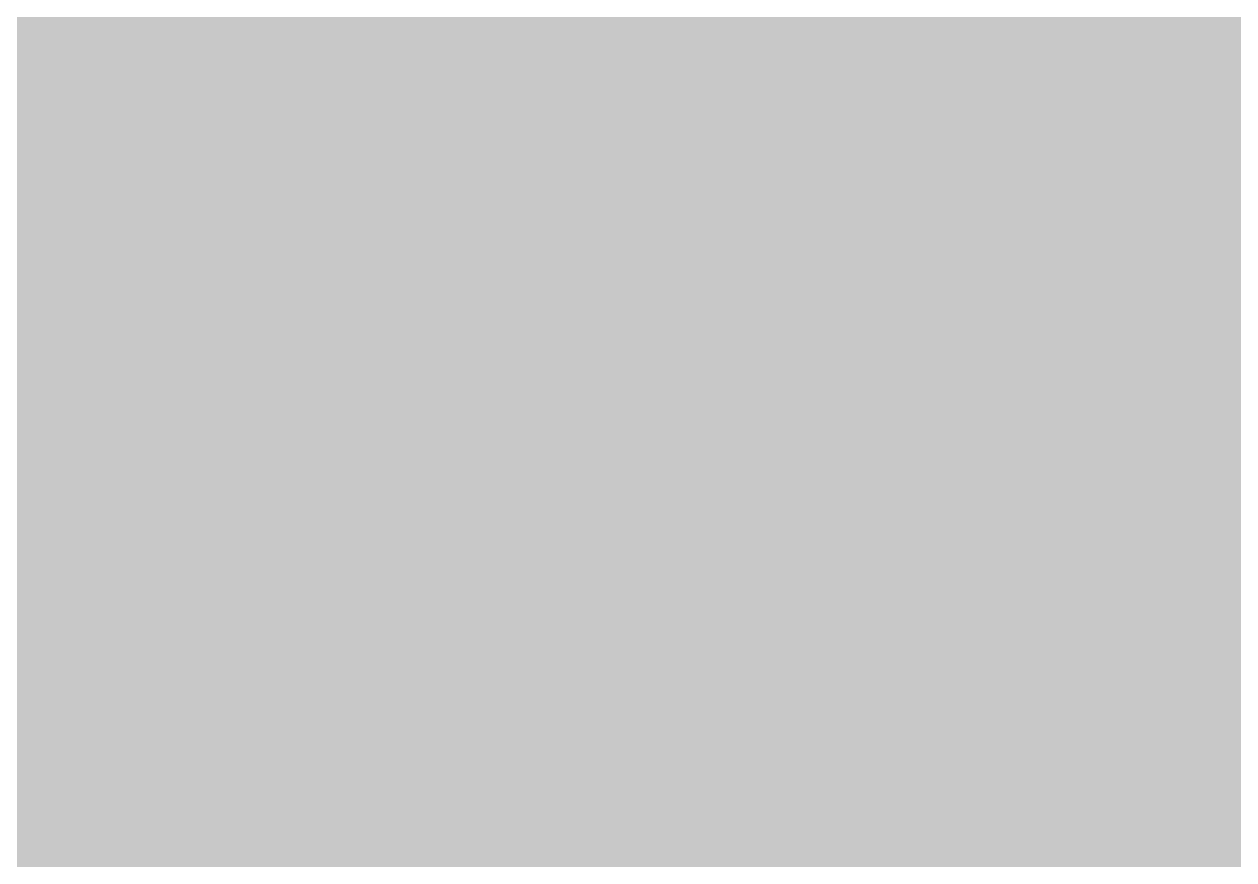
# Model space of a CAD drawing. Extents: x -0.1 to 65.1, y -1.2 to 30.1.
# Drawn here: x 28.4355 to 28.7445, y 6.6026 to 6.8162 of the extents above; entities that cross this region are included whole.
import ezdxf

# ---------------------------------------------------------------- set-up
doc = ezdxf.new("R2010")
doc.units = 0
doc.header["$MEASUREMENT"] = 0
doc.layers.get('0').update_dxf_attribs({"linetype": 'CONTINUOUS'})
doc.layers.add('2D_LINE_126', color=7, linetype='CONTINUOUS')

# ---------------------------------------------------------------- blocks, each defined once
blk = doc.blocks.new('DRAWING_63')
at = {"layer": '2D_LINE_126', "const_width": 0.0254}
for points in [[(-1.6002, -0.9144), (-1.6002, -0.90297), (-1.6002, -0.89154), (-1.6002, -0.88011), (-1.6002, -0.86868), (-1.6002, -0.85725), (-1.6002, -0.84582), (-1.6002, -0.83439), (-1.6002, -0.82296), (-1.6002, -0.81153), (-1.6002, -0.8001), (-1.6002, -0.78867), (-1.6002, -0.77724), (-1.6002, -0.76581), (-1.6002, -0.75438), (-1.6002, -0.74295), (-1.6002, -0.73152), (-1.6002, -0.72009), (-1.6002, -0.70866), (-1.6002, -0.69723), (-1.6002, -0.6858), (-1.6002, -0.67437), (-1.6002, -0.66294)], [(-1.61163, -0.9144), (-1.61163, -0.90297), (-1.61163, -0.89154), (-1.61163, -0.88011), (-1.61163, -0.86868), (-1.61163, -0.85725), (-1.61163, -0.84582), (-1.61163, -0.83439), (-1.61163, -0.82296), (-1.61163, -0.81153), (-1.61163, -0.8001), (-1.61163, -0.78867), (-1.61163, -0.77724), (-1.61163, -0.76581), (-1.61163, -0.75438), (-1.61163, -0.74295), (-1.61163, -0.73152), (-1.61163, -0.72009), (-1.61163, -0.70866), (-1.61163, -0.69723), (-1.61163, -0.6858), (-1.61163, -0.67437), (-1.61163, -0.66294)], [(-1.62306, -0.9144), (-1.62306, -0.90297), (-1.62306, -0.89154), (-1.62306, -0.88011), (-1.62306, -0.86868), (-1.62306, -0.85725), (-1.62306, -0.84582), (-1.62306, -0.83439), (-1.62306, -0.82296), (-1.62306, -0.81153), (-1.62306, -0.8001), (-1.62306, -0.78867), (-1.62306, -0.77724), (-1.62306, -0.76581), (-1.62306, -0.75438), (-1.62306, -0.74295), (-1.62306, -0.73152), (-1.62306, -0.72009), (-1.62306, -0.70866), (-1.62306, -0.69723), (-1.62306, -0.6858), (-1.62306, -0.67437), (-1.62306, -0.66294)], [(-1.63449, -0.9144), (-1.63449, -0.90297), (-1.63449, -0.89154), (-1.63449, -0.88011), (-1.63449, -0.86868), (-1.63449, -0.85725), (-1.63449, -0.84582), (-1.63449, -0.83439), (-1.63449, -0.82296), (-1.63449, -0.81153), (-1.63449, -0.8001), (-1.63449, -0.78867), (-1.63449, -0.77724), (-1.63449, -0.76581), (-1.63449, -0.75438), (-1.63449, -0.74295), (-1.63449, -0.73152), (-1.63449, -0.72009), (-1.63449, -0.70866), (-1.63449, -0.69723), (-1.63449, -0.6858), (-1.63449, -0.67437), (-1.63449, -0.66294)], [(-1.64592, -0.9144), (-1.64592, -0.90297), (-1.64592, -0.89154), (-1.64592, -0.88011), (-1.64592, -0.86868), (-1.64592, -0.85725), (-1.64592, -0.84582), (-1.64592, -0.83439), (-1.64592, -0.82296), (-1.64592, -0.81153), (-1.64592, -0.8001), (-1.64592, -0.78867), (-1.64592, -0.77724), (-1.64592, -0.76581), (-1.64592, -0.75438), (-1.64592, -0.74295), (-1.64592, -0.73152), (-1.64592, -0.72009), (-1.64592, -0.70866), (-1.64592, -0.69723), (-1.64592, -0.6858), (-1.64592, -0.67437), (-1.64592, -0.66294)], [(-1.74879, -0.9144), (-1.74879, -0.90297), (-1.74879, -0.89154), (-1.74879, -0.88011), (-1.74879, -0.86868), (-1.74879, -0.85725), (-1.74879, -0.84582), (-1.74879, -0.83439), (-1.74879, -0.82296), (-1.74879, -0.81153), (-1.74879, -0.8001), (-1.74879, -0.78867), (-1.74879, -0.77724), (-1.74879, -0.76581), (-1.74879, -0.75438), (-1.74879, -0.74295), (-1.74879, -0.73152), (-1.74879, -0.72009), (-1.74879, -0.70866), (-1.74879, -0.69723), (-1.74879, -0.6858), (-1.74879, -0.67437), (-1.74879, -0.66294)], [(-1.73736, -0.9144), (-1.73736, -0.90297), (-1.73736, -0.89154), (-1.73736, -0.88011), (-1.73736, -0.86868), (-1.73736, -0.85725), (-1.73736, -0.84582), (-1.73736, -0.83439), (-1.73736, -0.82296), (-1.73736, -0.81153), (-1.73736, -0.8001), (-1.73736, -0.78867), (-1.73736, -0.77724), (-1.73736, -0.76581), (-1.73736, -0.75438), (-1.73736, -0.74295), (-1.73736, -0.73152), (-1.73736, -0.72009), (-1.73736, -0.70866), (-1.73736, -0.69723), (-1.73736, -0.6858), (-1.73736, -0.67437), (-1.73736, -0.66294)], [(-1.72593, -0.9144), (-1.72593, -0.90297), (-1.72593, -0.89154), (-1.72593, -0.88011), (-1.72593, -0.86868), (-1.72593, -0.85725), (-1.72593, -0.84582), (-1.72593, -0.83439), (-1.72593, -0.82296), (-1.72593, -0.81153), (-1.72593, -0.8001), (-1.72593, -0.78867), (-1.72593, -0.77724), (-1.72593, -0.76581), (-1.72593, -0.75438), (-1.72593, -0.74295), (-1.72593, -0.73152), (-1.72593, -0.72009), (-1.72593, -0.70866), (-1.72593, -0.69723), (-1.72593, -0.6858), (-1.72593, -0.67437), (-1.72593, -0.66294)], [(-1.7145, -0.9144), (-1.7145, -0.90297), (-1.7145, -0.89154), (-1.7145, -0.88011), (-1.7145, -0.86868), (-1.7145, -0.85725), (-1.7145, -0.84582), (-1.7145, -0.83439), (-1.7145, -0.82296), (-1.7145, -0.81153), (-1.7145, -0.8001), (-1.7145, -0.78867), (-1.7145, -0.77724), (-1.7145, -0.76581), (-1.7145, -0.75438), (-1.7145, -0.74295), (-1.7145, -0.73152), (-1.7145, -0.72009), (-1.7145, -0.70866), (-1.7145, -0.69723), (-1.7145, -0.6858), (-1.7145, -0.67437), (-1.7145, -0.66294)], [(-1.70307, -0.9144), (-1.70307, -0.90297), (-1.70307, -0.89154), (-1.70307, -0.88011), (-1.70307, -0.86868), (-1.70307, -0.85725), (-1.70307, -0.84582), (-1.70307, -0.83439), (-1.70307, -0.82296), (-1.70307, -0.81153), (-1.70307, -0.8001), (-1.70307, -0.78867), (-1.70307, -0.77724), (-1.70307, -0.76581), (-1.70307, -0.75438), (-1.70307, -0.74295), (-1.70307, -0.73152), (-1.70307, -0.72009), (-1.70307, -0.70866), (-1.70307, -0.69723), (-1.70307, -0.6858), (-1.70307, -0.67437), (-1.70307, -0.66294)], [(-1.69164, -0.9144), (-1.69164, -0.90297), (-1.69164, -0.89154), (-1.69164, -0.88011), (-1.69164, -0.86868), (-1.69164, -0.85725), (-1.69164, -0.84582), (-1.69164, -0.83439), (-1.69164, -0.82296), (-1.69164, -0.81153), (-1.69164, -0.8001), (-1.69164, -0.78867), (-1.69164, -0.77724), (-1.69164, -0.76581), (-1.69164, -0.75438), (-1.69164, -0.74295), (-1.69164, -0.73152), (-1.69164, -0.72009), (-1.69164, -0.70866), (-1.69164, -0.69723), (-1.69164, -0.6858), (-1.69164, -0.67437), (-1.69164, -0.66294)], [(-1.68021, -0.9144), (-1.68021, -0.90297), (-1.68021, -0.89154), (-1.68021, -0.88011), (-1.68021, -0.86868), (-1.68021, -0.85725), (-1.68021, -0.84582), (-1.68021, -0.83439), (-1.68021, -0.82296), (-1.68021, -0.81153), (-1.68021, -0.8001), (-1.68021, -0.78867), (-1.68021, -0.77724), (-1.68021, -0.76581), (-1.68021, -0.75438), (-1.68021, -0.74295), (-1.68021, -0.73152), (-1.68021, -0.72009), (-1.68021, -0.70866), (-1.68021, -0.69723), (-1.68021, -0.6858), (-1.68021, -0.67437), (-1.68021, -0.66294)], [(-1.66878, -0.9144), (-1.66878, -0.90297), (-1.66878, -0.89154), (-1.66878, -0.88011), (-1.66878, -0.86868), (-1.66878, -0.85725), (-1.66878, -0.84582), (-1.66878, -0.83439), (-1.66878, -0.82296), (-1.66878, -0.81153), (-1.66878, -0.8001), (-1.66878, -0.78867), (-1.66878, -0.77724), (-1.66878, -0.76581), (-1.66878, -0.75438), (-1.66878, -0.74295), (-1.66878, -0.73152), (-1.66878, -0.72009), (-1.66878, -0.70866), (-1.66878, -0.69723), (-1.66878, -0.6858), (-1.66878, -0.67437), (-1.66878, -0.66294)], [(-1.65735, -0.9144), (-1.65735, -0.90297), (-1.65735, -0.89154), (-1.65735, -0.88011), (-1.65735, -0.86868), (-1.65735, -0.85725), (-1.65735, -0.84582), (-1.65735, -0.83439), (-1.65735, -0.82296), (-1.65735, -0.81153), (-1.65735, -0.8001), (-1.65735, -0.78867), (-1.65735, -0.77724), (-1.65735, -0.76581), (-1.65735, -0.75438), (-1.65735, -0.74295), (-1.65735, -0.73152), (-1.65735, -0.72009), (-1.65735, -0.70866), (-1.65735, -0.69723), (-1.65735, -0.6858), (-1.65735, -0.67437), (-1.65735, -0.66294)], [(-1.84023, -0.9144), (-1.84023, -0.90297), (-1.84023, -0.89154), (-1.84023, -0.88011), (-1.84023, -0.86868), (-1.84023, -0.85725), (-1.84023, -0.84582), (-1.84023, -0.83439), (-1.84023, -0.82296), (-1.84023, -0.81153), (-1.84023, -0.8001), (-1.84023, -0.78867), (-1.84023, -0.77724), (-1.84023, -0.76581), (-1.84023, -0.75438), (-1.84023, -0.74295), (-1.84023, -0.73152), (-1.84023, -0.72009), (-1.84023, -0.70866), (-1.84023, -0.69723), (-1.84023, -0.6858), (-1.84023, -0.67437), (-1.84023, -0.66294)], [(-1.8288, -0.9144), (-1.8288, -0.90297), (-1.8288, -0.89154), (-1.8288, -0.88011), (-1.8288, -0.86868), (-1.8288, -0.85725), (-1.8288, -0.84582), (-1.8288, -0.83439), (-1.8288, -0.82296), (-1.8288, -0.81153), (-1.8288, -0.8001), (-1.8288, -0.78867), (-1.8288, -0.77724), (-1.8288, -0.76581), (-1.8288, -0.75438), (-1.8288, -0.74295), (-1.8288, -0.73152), (-1.8288, -0.72009), (-1.8288, -0.70866), (-1.8288, -0.69723), (-1.8288, -0.6858), (-1.8288, -0.67437), (-1.8288, -0.66294)], [(-1.81737, -0.9144), (-1.81737, -0.90297), (-1.81737, -0.89154), (-1.81737, -0.88011), (-1.81737, -0.86868), (-1.81737, -0.85725), (-1.81737, -0.84582), (-1.81737, -0.83439), (-1.81737, -0.82296), (-1.81737, -0.81153), (-1.81737, -0.8001), (-1.81737, -0.78867), (-1.81737, -0.77724), (-1.81737, -0.76581), (-1.81737, -0.75438), (-1.81737, -0.74295), (-1.81737, -0.73152), (-1.81737, -0.72009), (-1.81737, -0.70866), (-1.81737, -0.69723), (-1.81737, -0.6858), (-1.81737, -0.67437), (-1.81737, -0.66294)], [(-1.80594, -0.9144), (-1.80594, -0.90297), (-1.80594, -0.89154), (-1.80594, -0.88011), (-1.80594, -0.86868), (-1.80594, -0.85725), (-1.80594, -0.84582), (-1.80594, -0.83439), (-1.80594, -0.82296), (-1.80594, -0.81153), (-1.80594, -0.8001), (-1.80594, -0.78867), (-1.80594, -0.77724), (-1.80594, -0.76581), (-1.80594, -0.75438), (-1.80594, -0.74295), (-1.80594, -0.73152), (-1.80594, -0.72009), (-1.80594, -0.70866), (-1.80594, -0.69723), (-1.80594, -0.6858), (-1.80594, -0.67437), (-1.80594, -0.66294)], [(-1.79451, -0.9144), (-1.79451, -0.90297), (-1.79451, -0.89154), (-1.79451, -0.88011), (-1.79451, -0.86868), (-1.79451, -0.85725), (-1.79451, -0.84582), (-1.79451, -0.83439), (-1.79451, -0.82296), (-1.79451, -0.81153), (-1.79451, -0.8001), (-1.79451, -0.78867), (-1.79451, -0.77724), (-1.79451, -0.76581), (-1.79451, -0.75438), (-1.79451, -0.74295), (-1.79451, -0.73152), (-1.79451, -0.72009), (-1.79451, -0.70866), (-1.79451, -0.69723), (-1.79451, -0.6858), (-1.79451, -0.67437), (-1.79451, -0.66294)], [(-1.78308, -0.9144), (-1.78308, -0.90297), (-1.78308, -0.89154), (-1.78308, -0.88011), (-1.78308, -0.86868), (-1.78308, -0.85725), (-1.78308, -0.84582), (-1.78308, -0.83439), (-1.78308, -0.82296), (-1.78308, -0.81153), (-1.78308, -0.8001), (-1.78308, -0.78867), (-1.78308, -0.77724), (-1.78308, -0.76581), (-1.78308, -0.75438), (-1.78308, -0.74295), (-1.78308, -0.73152), (-1.78308, -0.72009), (-1.78308, -0.70866), (-1.78308, -0.69723), (-1.78308, -0.6858), (-1.78308, -0.67437), (-1.78308, -0.66294)], [(-1.77165, -0.9144), (-1.77165, -0.90297), (-1.77165, -0.89154), (-1.77165, -0.88011), (-1.77165, -0.86868), (-1.77165, -0.85725), (-1.77165, -0.84582), (-1.77165, -0.83439), (-1.77165, -0.82296), (-1.77165, -0.81153), (-1.77165, -0.8001), (-1.77165, -0.78867), (-1.77165, -0.77724), (-1.77165, -0.76581), (-1.77165, -0.75438), (-1.77165, -0.74295), (-1.77165, -0.73152), (-1.77165, -0.72009), (-1.77165, -0.70866), (-1.77165, -0.69723), (-1.77165, -0.6858), (-1.77165, -0.67437), (-1.77165, -0.66294)], [(-1.88595, -0.9144), (-1.88595, -0.90297), (-1.88595, -0.89154), (-1.88595, -0.88011), (-1.88595, -0.86868), (-1.88595, -0.85725), (-1.88595, -0.84582), (-1.88595, -0.83439), (-1.88595, -0.82296), (-1.88595, -0.81153), (-1.88595, -0.8001), (-1.88595, -0.78867), (-1.88595, -0.77724), (-1.88595, -0.76581), (-1.88595, -0.75438), (-1.88595, -0.74295), (-1.88595, -0.73152), (-1.88595, -0.72009), (-1.88595, -0.70866), (-1.88595, -0.69723), (-1.88595, -0.6858), (-1.88595, -0.67437), (-1.88595, -0.66294)], [(-1.87452, -0.9144), (-1.87452, -0.90297), (-1.87452, -0.89154), (-1.87452, -0.88011), (-1.87452, -0.86868), (-1.87452, -0.85725), (-1.87452, -0.84582), (-1.87452, -0.83439), (-1.87452, -0.82296), (-1.87452, -0.81153), (-1.87452, -0.8001), (-1.87452, -0.78867), (-1.87452, -0.77724), (-1.87452, -0.76581), (-1.87452, -0.75438), (-1.87452, -0.74295), (-1.87452, -0.73152), (-1.87452, -0.72009), (-1.87452, -0.70866), (-1.87452, -0.69723), (-1.87452, -0.6858), (-1.87452, -0.67437), (-1.87452, -0.66294)], [(-1.86309, -0.9144), (-1.86309, -0.90297), (-1.86309, -0.89154), (-1.86309, -0.88011), (-1.86309, -0.86868), (-1.86309, -0.85725), (-1.86309, -0.84582), (-1.86309, -0.83439), (-1.86309, -0.82296), (-1.86309, -0.81153), (-1.86309, -0.8001), (-1.86309, -0.78867), (-1.86309, -0.77724), (-1.86309, -0.76581), (-1.86309, -0.75438), (-1.86309, -0.74295), (-1.86309, -0.73152), (-1.86309, -0.72009), (-1.86309, -0.70866), (-1.86309, -0.69723), (-1.86309, -0.6858), (-1.86309, -0.67437), (-1.86309, -0.66294)], [(-1.92024, -0.9144), (-1.92024, -0.90297), (-1.92024, -0.89154), (-1.92024, -0.88011), (-1.92024, -0.86868), (-1.92024, -0.85725), (-1.92024, -0.84582), (-1.92024, -0.83439), (-1.92024, -0.82296), (-1.92024, -0.81153), (-1.92024, -0.8001), (-1.92024, -0.78867), (-1.92024, -0.77724), (-1.92024, -0.76581), (-1.92024, -0.75438), (-1.92024, -0.74295), (-1.92024, -0.73152), (-1.92024, -0.72009), (-1.92024, -0.70866), (-1.92024, -0.69723), (-1.92024, -0.6858), (-1.92024, -0.67437), (-1.92024, -0.66294)], [(-1.90881, -0.9144), (-1.90881, -0.90297), (-1.90881, -0.89154), (-1.90881, -0.88011), (-1.90881, -0.86868), (-1.90881, -0.85725), (-1.90881, -0.84582), (-1.90881, -0.83439), (-1.90881, -0.82296), (-1.90881, -0.81153), (-1.90881, -0.8001), (-1.90881, -0.78867), (-1.90881, -0.77724), (-1.90881, -0.76581), (-1.90881, -0.75438), (-1.90881, -0.74295), (-1.90881, -0.73152), (-1.90881, -0.72009), (-1.90881, -0.70866), (-1.90881, -0.69723), (-1.90881, -0.6858), (-1.90881, -0.67437), (-1.90881, -0.66294)], [(-1.89738, -0.66294), (-1.89738, -0.67437), (-1.90881, -0.67437), (-1.92024, -0.67437), (-1.93167, -0.67437)], [(-1.93167, -0.6858), (-1.92024, -0.6858), (-1.90881, -0.6858), (-1.89738, -0.6858), (-1.89738, -0.67437), (-1.88595, -0.67437), (-1.87452, -0.67437), (-1.86309, -0.67437), (-1.85166, -0.67437), (-1.85166, -0.66294)], [(-1.93167, -0.69723), (-1.92024, -0.69723), (-1.90881, -0.69723), (-1.89738, -0.69723), (-1.89738, -0.6858), (-1.88595, -0.6858), (-1.87452, -0.6858), (-1.86309, -0.6858), (-1.85166, -0.6858), (-1.85166, -0.67437), (-1.84023, -0.67437), (-1.8288, -0.67437), (-1.81737, -0.67437), (-1.80594, -0.67437), (-1.79451, -0.67437), (-1.78308, -0.67437), (-1.77165, -0.67437), (-1.76022, -0.67437), (-1.76022, -0.66294)], [(-1.93167, -0.70866), (-1.92024, -0.70866), (-1.90881, -0.70866), (-1.89738, -0.70866), (-1.89738, -0.69723), (-1.88595, -0.69723), (-1.87452, -0.69723), (-1.86309, -0.69723), (-1.85166, -0.69723), (-1.85166, -0.6858), (-1.84023, -0.6858), (-1.8288, -0.6858), (-1.81737, -0.6858), (-1.80594, -0.6858), (-1.79451, -0.6858), (-1.78308, -0.6858), (-1.77165, -0.6858), (-1.76022, -0.6858), (-1.76022, -0.67437), (-1.74879, -0.67437), (-1.73736, -0.67437), (-1.72593, -0.67437), (-1.7145, -0.67437), (-1.70307, -0.67437), (-1.69164, -0.67437), (-1.68021, -0.67437), (-1.66878, -0.67437), (-1.65735, -0.67437), (-1.64592, -0.67437), (-1.63449, -0.67437), (-1.62306, -0.67437), (-1.61163, -0.67437), (-1.6002, -0.67437), (-1.58877, -0.67437)], [(-1.58877, -0.6858), (-1.6002, -0.6858), (-1.61163, -0.6858), (-1.62306, -0.6858), (-1.63449, -0.6858), (-1.64592, -0.6858), (-1.65735, -0.6858), (-1.66878, -0.6858), (-1.68021, -0.6858), (-1.69164, -0.6858), (-1.70307, -0.6858), (-1.7145, -0.6858), (-1.72593, -0.6858), (-1.73736, -0.6858), (-1.74879, -0.6858), (-1.76022, -0.6858), (-1.76022, -0.69723), (-1.77165, -0.69723), (-1.78308, -0.69723), (-1.79451, -0.69723), (-1.80594, -0.69723), (-1.81737, -0.69723), (-1.8288, -0.69723), (-1.84023, -0.69723), (-1.85166, -0.69723), (-1.85166, -0.70866), (-1.86309, -0.70866), (-1.87452, -0.70866), (-1.88595, -0.70866), (-1.89738, -0.70866), (-1.89738, -0.72009), (-1.90881, -0.72009), (-1.92024, -0.72009), (-1.93167, -0.72009)], [(-1.93167, -0.73152), (-1.92024, -0.73152), (-1.90881, -0.73152), (-1.89738, -0.73152), (-1.89738, -0.72009), (-1.88595, -0.72009), (-1.87452, -0.72009), (-1.86309, -0.72009), (-1.85166, -0.72009), (-1.85166, -0.70866), (-1.84023, -0.70866), (-1.8288, -0.70866), (-1.81737, -0.70866), (-1.80594, -0.70866), (-1.79451, -0.70866), (-1.78308, -0.70866), (-1.77165, -0.70866), (-1.76022, -0.70866), (-1.76022, -0.69723), (-1.74879, -0.69723), (-1.73736, -0.69723), (-1.72593, -0.69723), (-1.7145, -0.69723), (-1.70307, -0.69723), (-1.69164, -0.69723), (-1.68021, -0.69723), (-1.66878, -0.69723), (-1.65735, -0.69723), (-1.64592, -0.69723), (-1.63449, -0.69723), (-1.62306, -0.69723), (-1.61163, -0.69723), (-1.6002, -0.69723), (-1.58877, -0.69723)], [(-1.93167, -0.74295), (-1.92024, -0.74295), (-1.90881, -0.74295), (-1.89738, -0.74295), (-1.89738, -0.73152), (-1.88595, -0.73152), (-1.87452, -0.73152), (-1.86309, -0.73152), (-1.85166, -0.73152), (-1.85166, -0.72009), (-1.84023, -0.72009), (-1.8288, -0.72009), (-1.81737, -0.72009), (-1.80594, -0.72009), (-1.79451, -0.72009), (-1.78308, -0.72009), (-1.77165, -0.72009), (-1.76022, -0.72009), (-1.76022, -0.70866), (-1.74879, -0.70866), (-1.73736, -0.70866), (-1.72593, -0.70866), (-1.7145, -0.70866), (-1.70307, -0.70866), (-1.69164, -0.70866), (-1.68021, -0.70866), (-1.66878, -0.70866), (-1.65735, -0.70866), (-1.64592, -0.70866), (-1.63449, -0.70866), (-1.62306, -0.70866), (-1.61163, -0.70866), (-1.6002, -0.70866), (-1.58877, -0.70866)], [(-1.93167, -0.75438), (-1.92024, -0.75438), (-1.90881, -0.75438), (-1.89738, -0.75438), (-1.89738, -0.74295), (-1.88595, -0.74295), (-1.87452, -0.74295), (-1.86309, -0.74295), (-1.85166, -0.74295), (-1.85166, -0.73152), (-1.84023, -0.73152), (-1.8288, -0.73152), (-1.81737, -0.73152), (-1.80594, -0.73152), (-1.79451, -0.73152), (-1.78308, -0.73152), (-1.77165, -0.73152), (-1.76022, -0.73152), (-1.76022, -0.72009), (-1.74879, -0.72009), (-1.73736, -0.72009), (-1.72593, -0.72009), (-1.7145, -0.72009), (-1.70307, -0.72009), (-1.69164, -0.72009), (-1.68021, -0.72009), (-1.66878, -0.72009), (-1.65735, -0.72009), (-1.64592, -0.72009), (-1.63449, -0.72009), (-1.62306, -0.72009), (-1.61163, -0.72009), (-1.6002, -0.72009), (-1.58877, -0.72009)], [(-1.93167, -0.76581), (-1.92024, -0.76581), (-1.90881, -0.76581), (-1.89738, -0.76581), (-1.89738, -0.75438), (-1.88595, -0.75438), (-1.87452, -0.75438), (-1.86309, -0.75438), (-1.85166, -0.75438), (-1.85166, -0.74295), (-1.84023, -0.74295), (-1.8288, -0.74295), (-1.81737, -0.74295), (-1.80594, -0.74295), (-1.79451, -0.74295), (-1.78308, -0.74295), (-1.77165, -0.74295), (-1.76022, -0.74295), (-1.76022, -0.73152), (-1.74879, -0.73152), (-1.73736, -0.73152), (-1.72593, -0.73152), (-1.7145, -0.73152), (-1.70307, -0.73152), (-1.69164, -0.73152), (-1.68021, -0.73152), (-1.66878, -0.73152), (-1.65735, -0.73152), (-1.64592, -0.73152), (-1.63449, -0.73152), (-1.62306, -0.73152), (-1.61163, -0.73152), (-1.6002, -0.73152), (-1.58877, -0.73152)], [(-1.93167, -0.77724), (-1.92024, -0.77724), (-1.90881, -0.77724), (-1.89738, -0.77724), (-1.89738, -0.76581), (-1.88595, -0.76581), (-1.87452, -0.76581), (-1.86309, -0.76581), (-1.85166, -0.76581), (-1.85166, -0.75438), (-1.84023, -0.75438), (-1.8288, -0.75438), (-1.81737, -0.75438), (-1.80594, -0.75438), (-1.79451, -0.75438), (-1.78308, -0.75438), (-1.77165, -0.75438), (-1.76022, -0.75438), (-1.76022, -0.74295), (-1.74879, -0.74295), (-1.73736, -0.74295), (-1.72593, -0.74295), (-1.7145, -0.74295), (-1.70307, -0.74295), (-1.69164, -0.74295), (-1.68021, -0.74295), (-1.66878, -0.74295), (-1.65735, -0.74295), (-1.64592, -0.74295), (-1.63449, -0.74295), (-1.62306, -0.74295), (-1.61163, -0.74295), (-1.6002, -0.74295), (-1.58877, -0.74295)], [(-1.93167, -0.78867), (-1.92024, -0.78867), (-1.90881, -0.78867), (-1.89738, -0.78867), (-1.89738, -0.77724), (-1.88595, -0.77724), (-1.87452, -0.77724), (-1.86309, -0.77724), (-1.85166, -0.77724), (-1.85166, -0.76581), (-1.84023, -0.76581), (-1.8288, -0.76581), (-1.81737, -0.76581), (-1.80594, -0.76581), (-1.79451, -0.76581), (-1.78308, -0.76581), (-1.77165, -0.76581), (-1.76022, -0.76581), (-1.76022, -0.75438), (-1.74879, -0.75438), (-1.73736, -0.75438), (-1.72593, -0.75438), (-1.7145, -0.75438), (-1.70307, -0.75438), (-1.69164, -0.75438), (-1.68021, -0.75438), (-1.66878, -0.75438), (-1.65735, -0.75438), (-1.64592, -0.75438), (-1.63449, -0.75438), (-1.62306, -0.75438), (-1.61163, -0.75438), (-1.6002, -0.75438), (-1.58877, -0.75438)], [(-1.93167, -0.8001), (-1.92024, -0.8001), (-1.90881, -0.8001), (-1.89738, -0.8001), (-1.89738, -0.78867), (-1.88595, -0.78867), (-1.87452, -0.78867), (-1.86309, -0.78867), (-1.85166, -0.78867), (-1.85166, -0.77724), (-1.84023, -0.77724), (-1.8288, -0.77724), (-1.81737, -0.77724), (-1.80594, -0.77724), (-1.79451, -0.77724), (-1.78308, -0.77724), (-1.77165, -0.77724), (-1.76022, -0.77724), (-1.76022, -0.76581), (-1.74879, -0.76581), (-1.73736, -0.76581), (-1.72593, -0.76581), (-1.7145, -0.76581), (-1.70307, -0.76581), (-1.69164, -0.76581), (-1.68021, -0.76581), (-1.66878, -0.76581), (-1.65735, -0.76581), (-1.64592, -0.76581), (-1.63449, -0.76581), (-1.62306, -0.76581), (-1.61163, -0.76581), (-1.6002, -0.76581), (-1.58877, -0.76581)], [(-1.93167, -0.81153), (-1.92024, -0.81153), (-1.90881, -0.81153), (-1.89738, -0.81153), (-1.89738, -0.8001), (-1.88595, -0.8001), (-1.87452, -0.8001), (-1.86309, -0.8001), (-1.85166, -0.8001), (-1.85166, -0.78867), (-1.84023, -0.78867), (-1.8288, -0.78867), (-1.81737, -0.78867), (-1.80594, -0.78867), (-1.79451, -0.78867), (-1.78308, -0.78867), (-1.77165, -0.78867), (-1.76022, -0.78867), (-1.76022, -0.77724), (-1.74879, -0.77724), (-1.73736, -0.77724), (-1.72593, -0.77724), (-1.7145, -0.77724), (-1.70307, -0.77724), (-1.69164, -0.77724), (-1.68021, -0.77724), (-1.66878, -0.77724), (-1.65735, -0.77724), (-1.64592, -0.77724), (-1.63449, -0.77724), (-1.62306, -0.77724), (-1.61163, -0.77724), (-1.6002, -0.77724), (-1.58877, -0.77724)], [(-1.93167, -0.82296), (-1.92024, -0.82296), (-1.90881, -0.82296), (-1.89738, -0.82296), (-1.89738, -0.81153), (-1.88595, -0.81153), (-1.87452, -0.81153), (-1.86309, -0.81153), (-1.85166, -0.81153), (-1.85166, -0.8001), (-1.84023, -0.8001), (-1.8288, -0.8001), (-1.81737, -0.8001), (-1.80594, -0.8001), (-1.79451, -0.8001), (-1.78308, -0.8001), (-1.77165, -0.8001), (-1.76022, -0.8001), (-1.76022, -0.78867), (-1.74879, -0.78867), (-1.73736, -0.78867), (-1.72593, -0.78867), (-1.7145, -0.78867), (-1.70307, -0.78867), (-1.69164, -0.78867), (-1.68021, -0.78867), (-1.66878, -0.78867), (-1.65735, -0.78867), (-1.64592, -0.78867), (-1.63449, -0.78867), (-1.62306, -0.78867), (-1.61163, -0.78867), (-1.6002, -0.78867), (-1.58877, -0.78867)], [(-1.93167, -0.83439), (-1.92024, -0.83439), (-1.90881, -0.83439), (-1.89738, -0.83439), (-1.89738, -0.82296), (-1.88595, -0.82296), (-1.87452, -0.82296), (-1.86309, -0.82296), (-1.85166, -0.82296), (-1.85166, -0.81153), (-1.84023, -0.81153), (-1.8288, -0.81153), (-1.81737, -0.81153), (-1.80594, -0.81153), (-1.79451, -0.81153), (-1.78308, -0.81153), (-1.77165, -0.81153), (-1.76022, -0.81153), (-1.76022, -0.8001), (-1.74879, -0.8001), (-1.73736, -0.8001), (-1.72593, -0.8001), (-1.7145, -0.8001), (-1.70307, -0.8001), (-1.69164, -0.8001), (-1.68021, -0.8001), (-1.66878, -0.8001), (-1.65735, -0.8001), (-1.64592, -0.8001), (-1.63449, -0.8001), (-1.62306, -0.8001), (-1.61163, -0.8001), (-1.6002, -0.8001), (-1.58877, -0.8001)], [(-1.93167, -0.84582), (-1.92024, -0.84582), (-1.90881, -0.84582), (-1.89738, -0.84582), (-1.89738, -0.83439), (-1.88595, -0.83439), (-1.87452, -0.83439), (-1.86309, -0.83439), (-1.85166, -0.83439), (-1.85166, -0.82296), (-1.84023, -0.82296), (-1.8288, -0.82296), (-1.81737, -0.82296), (-1.80594, -0.82296), (-1.79451, -0.82296), (-1.78308, -0.82296), (-1.77165, -0.82296), (-1.76022, -0.82296), (-1.76022, -0.81153), (-1.74879, -0.81153), (-1.73736, -0.81153), (-1.72593, -0.81153), (-1.7145, -0.81153), (-1.70307, -0.81153), (-1.69164, -0.81153), (-1.68021, -0.81153), (-1.66878, -0.81153), (-1.65735, -0.81153), (-1.64592, -0.81153), (-1.63449, -0.81153), (-1.62306, -0.81153), (-1.61163, -0.81153), (-1.6002, -0.81153), (-1.58877, -0.81153)], [(-1.93167, -0.85725), (-1.92024, -0.85725), (-1.90881, -0.85725), (-1.89738, -0.85725), (-1.89738, -0.84582), (-1.88595, -0.84582), (-1.87452, -0.84582), (-1.86309, -0.84582), (-1.85166, -0.84582), (-1.85166, -0.83439), (-1.84023, -0.83439), (-1.8288, -0.83439), (-1.81737, -0.83439), (-1.80594, -0.83439), (-1.79451, -0.83439), (-1.78308, -0.83439), (-1.77165, -0.83439), (-1.76022, -0.83439), (-1.76022, -0.82296), (-1.74879, -0.82296), (-1.73736, -0.82296), (-1.72593, -0.82296), (-1.7145, -0.82296), (-1.70307, -0.82296), (-1.69164, -0.82296), (-1.68021, -0.82296), (-1.66878, -0.82296), (-1.65735, -0.82296), (-1.64592, -0.82296), (-1.63449, -0.82296), (-1.62306, -0.82296), (-1.61163, -0.82296), (-1.6002, -0.82296), (-1.58877, -0.82296)], [(-1.93167, -0.86868), (-1.92024, -0.86868), (-1.90881, -0.86868), (-1.89738, -0.86868), (-1.89738, -0.85725), (-1.88595, -0.85725), (-1.87452, -0.85725), (-1.86309, -0.85725), (-1.85166, -0.85725), (-1.85166, -0.84582), (-1.84023, -0.84582), (-1.8288, -0.84582), (-1.81737, -0.84582), (-1.80594, -0.84582), (-1.79451, -0.84582), (-1.78308, -0.84582), (-1.77165, -0.84582), (-1.76022, -0.84582), (-1.76022, -0.83439), (-1.74879, -0.83439), (-1.73736, -0.83439), (-1.72593, -0.83439), (-1.7145, -0.83439), (-1.70307, -0.83439), (-1.69164, -0.83439), (-1.68021, -0.83439), (-1.66878, -0.83439), (-1.65735, -0.83439), (-1.64592, -0.83439), (-1.63449, -0.83439), (-1.62306, -0.83439), (-1.61163, -0.83439), (-1.6002, -0.83439), (-1.58877, -0.83439)], [(-1.93167, -0.88011), (-1.92024, -0.88011), (-1.90881, -0.88011), (-1.89738, -0.88011), (-1.89738, -0.86868), (-1.88595, -0.86868), (-1.87452, -0.86868), (-1.86309, -0.86868), (-1.85166, -0.86868), (-1.85166, -0.85725), (-1.84023, -0.85725), (-1.8288, -0.85725), (-1.81737, -0.85725), (-1.80594, -0.85725), (-1.79451, -0.85725), (-1.78308, -0.85725), (-1.77165, -0.85725), (-1.76022, -0.85725), (-1.76022, -0.84582), (-1.74879, -0.84582), (-1.73736, -0.84582), (-1.72593, -0.84582), (-1.7145, -0.84582), (-1.70307, -0.84582), (-1.69164, -0.84582), (-1.68021, -0.84582), (-1.66878, -0.84582), (-1.65735, -0.84582), (-1.64592, -0.84582), (-1.63449, -0.84582), (-1.62306, -0.84582), (-1.61163, -0.84582), (-1.6002, -0.84582), (-1.58877, -0.84582)], [(-1.93167, -0.89154), (-1.92024, -0.89154), (-1.90881, -0.89154), (-1.89738, -0.89154), (-1.89738, -0.88011), (-1.88595, -0.88011), (-1.87452, -0.88011), (-1.86309, -0.88011), (-1.85166, -0.88011), (-1.85166, -0.86868), (-1.84023, -0.86868), (-1.8288, -0.86868), (-1.81737, -0.86868), (-1.80594, -0.86868), (-1.79451, -0.86868), (-1.78308, -0.86868), (-1.77165, -0.86868), (-1.76022, -0.86868), (-1.76022, -0.85725), (-1.74879, -0.85725), (-1.73736, -0.85725), (-1.72593, -0.85725), (-1.7145, -0.85725), (-1.70307, -0.85725), (-1.69164, -0.85725), (-1.68021, -0.85725), (-1.66878, -0.85725), (-1.65735, -0.85725), (-1.64592, -0.85725), (-1.63449, -0.85725), (-1.62306, -0.85725), (-1.61163, -0.85725), (-1.6002, -0.85725), (-1.58877, -0.85725)], [(-1.93167, -0.90297), (-1.92024, -0.90297), (-1.90881, -0.90297), (-1.89738, -0.90297), (-1.89738, -0.89154), (-1.88595, -0.89154), (-1.87452, -0.89154), (-1.86309, -0.89154), (-1.85166, -0.89154), (-1.85166, -0.88011), (-1.84023, -0.88011), (-1.8288, -0.88011), (-1.81737, -0.88011), (-1.80594, -0.88011), (-1.79451, -0.88011), (-1.78308, -0.88011), (-1.77165, -0.88011), (-1.76022, -0.88011), (-1.76022, -0.86868), (-1.74879, -0.86868), (-1.73736, -0.86868), (-1.72593, -0.86868), (-1.7145, -0.86868), (-1.70307, -0.86868), (-1.69164, -0.86868), (-1.68021, -0.86868), (-1.66878, -0.86868), (-1.65735, -0.86868), (-1.64592, -0.86868), (-1.63449, -0.86868), (-1.62306, -0.86868), (-1.61163, -0.86868), (-1.6002, -0.86868), (-1.58877, -0.86868)], [(-1.89738, -0.9144), (-1.89738, -0.90297), (-1.88595, -0.90297), (-1.87452, -0.90297), (-1.86309, -0.90297), (-1.85166, -0.90297), (-1.85166, -0.89154), (-1.84023, -0.89154), (-1.8288, -0.89154), (-1.81737, -0.89154), (-1.80594, -0.89154), (-1.79451, -0.89154), (-1.78308, -0.89154), (-1.77165, -0.89154), (-1.76022, -0.89154), (-1.76022, -0.88011), (-1.74879, -0.88011), (-1.73736, -0.88011), (-1.72593, -0.88011), (-1.7145, -0.88011), (-1.70307, -0.88011), (-1.69164, -0.88011), (-1.68021, -0.88011), (-1.66878, -0.88011), (-1.65735, -0.88011), (-1.64592, -0.88011), (-1.63449, -0.88011), (-1.62306, -0.88011), (-1.61163, -0.88011), (-1.6002, -0.88011), (-1.58877, -0.88011)], [(-1.85166, -0.9144), (-1.85166, -0.90297), (-1.84023, -0.90297), (-1.8288, -0.90297), (-1.81737, -0.90297), (-1.80594, -0.90297), (-1.79451, -0.90297), (-1.78308, -0.90297), (-1.77165, -0.90297), (-1.76022, -0.90297), (-1.76022, -0.89154), (-1.74879, -0.89154), (-1.73736, -0.89154), (-1.72593, -0.89154), (-1.7145, -0.89154), (-1.70307, -0.89154), (-1.69164, -0.89154), (-1.68021, -0.89154), (-1.66878, -0.89154), (-1.65735, -0.89154), (-1.64592, -0.89154), (-1.63449, -0.89154), (-1.62306, -0.89154), (-1.61163, -0.89154), (-1.6002, -0.89154), (-1.58877, -0.89154)], [(-1.76022, -0.9144), (-1.76022, -0.90297), (-1.74879, -0.90297), (-1.73736, -0.90297), (-1.72593, -0.90297), (-1.7145, -0.90297), (-1.70307, -0.90297), (-1.69164, -0.90297), (-1.68021, -0.90297), (-1.66878, -0.90297), (-1.65735, -0.90297), (-1.64592, -0.90297), (-1.63449, -0.90297), (-1.62306, -0.90297), (-1.61163, -0.90297), (-1.6002, -0.90297), (-1.58877, -0.90297)]]:
    blk.add_lwpolyline(points, dxfattribs=at)

msp = doc.modelspace()

# ---------------------------------------------------------------- block references
msp.add_blockref('DRAWING_63', (30.35, 7.5))

doc.saveas('drawing.dxf')
